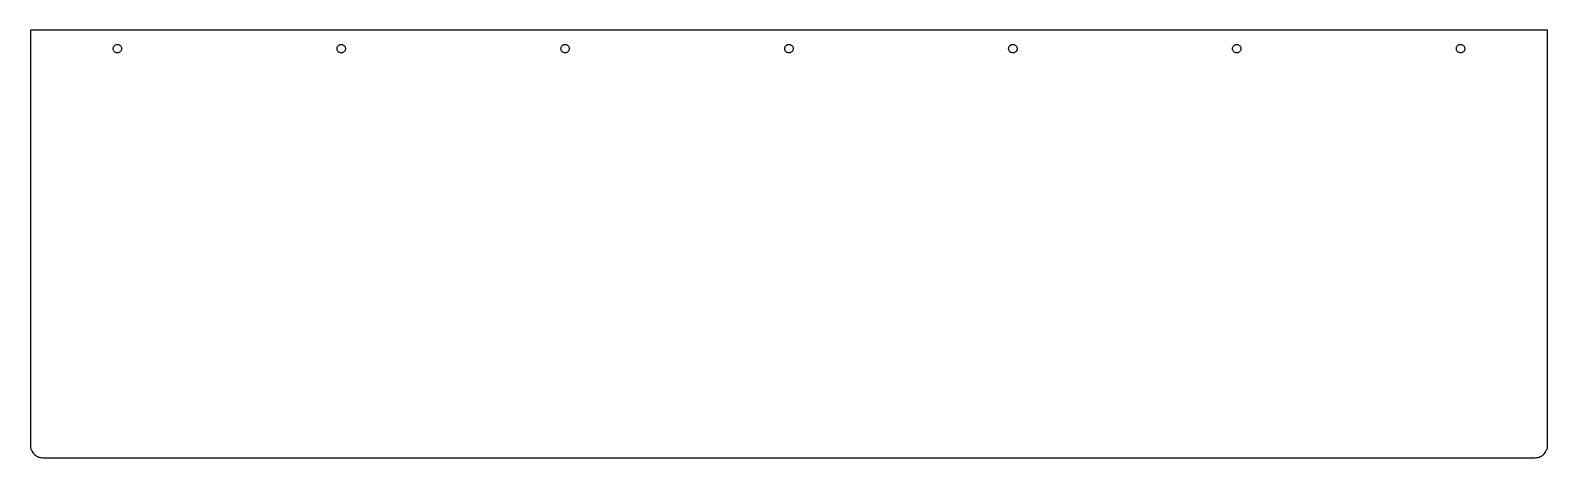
# Model space of a CAD drawing. Header units: metres. Extents: x -305 to 305, y -76 to 96.
import ezdxf

# ---------------------------------------------------------------- set-up
doc = ezdxf.new("R2010")
doc.units = ezdxf.units.M

msp = doc.modelspace()

# ---------------------------------------------------------------- linework, layer by layer
for p, q in [((305, 95.55), (-305, 95.55)), ((-305, 95.55), (-305, -71.35)), ((305, -71.35), (305, 95.55)), ((-271.695, 88.2991), (-271.659, 88.5446)), ((-271.695, 88.0509), (-271.695, 88.2991)), ((-271.659, 87.8054), (-271.695, 88.0509)), ((-271.659, 88.5446), (-271.588, 88.7823)), ((-271.588, 87.5677), (-271.659, 87.8054)), ((-271.588, 88.7823), (-271.482, 89.007)), ((-271.482, 87.343), (-271.588, 87.5677)), ((-271.482, 89.007), (-271.346, 89.214)), ((-271.346, 87.136), (-271.482, 87.343)), ((-271.346, 89.214), (-271.18, 89.3988)), ((-271.18, 86.9512), (-271.346, 87.136)), ((-271.18, 89.3988), (-270.989, 89.5576)), ((-270.989, 86.7924), (-271.18, 86.9512)), ((-270.989, 89.5576), (-270.777, 89.6869)), ((-270.777, 86.6631), (-270.989, 86.7924)), ((-270.777, 89.6869), (-270.549, 89.784)), ((-270.549, 86.5661), (-270.777, 86.6631)), ((-270.549, 89.784), (-270.309, 89.8467)), ((-270.309, 86.5033), (-270.549, 86.5661)), ((-270.309, 89.8467), (-270.062, 89.8739)), ((-270.062, 86.4761), (-270.309, 86.5033)), ((-270.062, 89.8739), (-269.814, 89.8648)), ((-269.814, 86.4852), (-270.062, 86.4761)), ((-269.814, 89.8648), (-269.57, 89.8197)), ((-269.57, 86.5303), (-269.814, 86.4852)), ((-269.57, 89.8197), (-269.335, 89.7396)), ((-269.335, 86.6104), (-269.57, 86.5303)), ((-269.335, 89.7396), (-269.114, 89.6261)), ((-269.114, 86.7239), (-269.335, 86.6104)), ((-269.114, 89.6261), (-268.913, 89.4817)), ((-268.913, 86.8683), (-269.114, 86.7239)), ((-268.913, 89.4817), (-268.734, 89.3094)), ((-268.734, 87.0406), (-268.913, 86.8683)), ((-268.734, 89.3094), (-268.582, 89.113)), ((-268.582, 87.237), (-268.734, 87.0406)), ((-268.582, 89.113), (-268.461, 88.8966)), ((-268.461, 87.4534), (-268.582, 87.237)), ((-268.461, 88.8966), (-268.372, 88.6648)), ((-268.372, 87.6852), (-268.461, 87.4534)), ((-268.372, 88.6648), (-268.318, 88.4225)), ((-268.318, 87.9275), (-268.372, 87.6852)), ((-268.318, 88.4225), (-268.3, 88.175)), ((-268.3, 88.175), (-268.318, 87.9275)), ((-181.695, 88.2991), (-181.659, 88.5446)), ((-181.695, 88.0509), (-181.695, 88.2991)), ((-181.659, 87.8054), (-181.695, 88.0509)), ((-181.659, 88.5446), (-181.588, 88.7823)), ((-181.588, 87.5677), (-181.659, 87.8054)), ((-181.588, 88.7823), (-181.482, 89.007)), ((-181.482, 87.343), (-181.588, 87.5677)), ((-181.482, 89.007), (-181.346, 89.214)), ((-181.346, 87.136), (-181.482, 87.343)), ((-181.346, 89.214), (-181.18, 89.3988)), ((-181.18, 86.9512), (-181.346, 87.136)), ((-181.18, 89.3988), (-180.989, 89.5576)), ((-180.989, 86.7924), (-181.18, 86.9512)), ((-180.989, 89.5576), (-180.777, 89.6869)), ((-180.777, 86.6631), (-180.989, 86.7924)), ((-180.777, 89.6869), (-180.549, 89.784)), ((-180.549, 86.5661), (-180.777, 86.6631)), ((-180.549, 89.784), (-180.309, 89.8467)), ((-180.309, 86.5033), (-180.549, 86.5661)), ((-180.309, 89.8467), (-180.062, 89.8739)), ((-180.062, 86.4761), (-180.309, 86.5033)), ((-180.062, 89.8739), (-179.814, 89.8648)), ((-179.814, 86.4852), (-180.062, 86.4761)), ((-179.814, 89.8648), (-179.57, 89.8197)), ((-179.57, 86.5303), (-179.814, 86.4852)), ((-179.57, 89.8197), (-179.335, 89.7396)), ((-179.335, 86.6104), (-179.57, 86.5303)), ((-179.335, 89.7396), (-179.114, 89.6261)), ((-179.114, 86.7239), (-179.335, 86.6104)), ((-179.114, 89.6261), (-178.913, 89.4817)), ((-178.913, 86.8683), (-179.114, 86.7239)), ((-178.913, 89.4817), (-178.734, 89.3094)), ((-178.734, 87.0406), (-178.913, 86.8683)), ((-178.734, 89.3094), (-178.582, 89.113)), ((-178.582, 87.237), (-178.734, 87.0406)), ((-178.582, 89.113), (-178.461, 88.8966)), ((-178.461, 87.4534), (-178.582, 87.237)), ((-178.461, 88.8966), (-178.372, 88.6648)), ((-178.372, 87.6852), (-178.461, 87.4534)), ((-178.372, 88.6648), (-178.318, 88.4225)), ((-178.318, 87.9275), (-178.372, 87.6852)), ((-178.318, 88.4225), (-178.3, 88.175)), ((-178.3, 88.175), (-178.318, 87.9275)), ((-91.6955, 88.2991), (-91.6593, 88.5446)), ((-91.6955, 88.0509), (-91.6955, 88.2991)), ((-91.6593, 87.8054), (-91.6955, 88.0509)), ((-91.6593, 88.5446), (-91.5878, 88.7823)), ((-91.5878, 87.5677), (-91.6593, 87.8054)), ((-91.5878, 88.7823), (-91.4825, 89.007)), ((-91.4825, 87.343), (-91.5878, 87.5677)), ((-91.4825, 89.007), (-91.3455, 89.214)), ((-91.3455, 87.136), (-91.4825, 87.343)), ((-91.3455, 89.214), (-91.1799, 89.3988)), ((-91.1799, 86.9512), (-91.3455, 87.136)), ((-91.1799, 89.3988), (-90.9892, 89.5576)), ((-90.9892, 86.7924), (-91.1799, 86.9512)), ((-90.9892, 89.5576), (-90.7773, 89.6869)), ((-90.7773, 86.6631), (-90.9892, 86.7924)), ((-90.7773, 89.6869), (-90.5489, 89.784)), ((-90.5489, 86.5661), (-90.7773, 86.6631)), ((-90.5489, 89.784), (-90.3088, 89.8467)), ((-90.3088, 86.5033), (-90.5489, 86.5661)), ((-90.3088, 89.8467), (-90.0621, 89.8739)), ((-90.0621, 86.4761), (-90.3088, 86.5033)), ((-90.0621, 89.8739), (-89.8141, 89.8648)), ((-89.8141, 86.4852), (-90.0621, 86.4761)), ((-89.8141, 89.8648), (-89.57, 89.8197)), ((-89.57, 86.5303), (-89.8141, 86.4852)), ((-89.57, 89.8197), (-89.3351, 89.7396)), ((-89.3351, 86.6104), (-89.57, 86.5303)), ((-89.3351, 89.7396), (-89.1144, 89.6261)), ((-89.1144, 86.7239), (-89.3351, 86.6104)), ((-89.1144, 89.6261), (-88.9126, 89.4817)), ((-88.9126, 86.8683), (-89.1144, 86.7239)), ((-88.9126, 89.4817), (-88.7339, 89.3094)), ((-88.7339, 87.0406), (-88.9126, 86.8683)), ((-88.7339, 89.3094), (-88.5822, 89.113)), ((-88.5822, 87.237), (-88.7339, 87.0406)), ((-88.5822, 89.113), (-88.4607, 88.8966)), ((-88.4607, 87.4534), (-88.5822, 87.237)), ((-88.4607, 88.8966), (-88.3721, 88.6648)), ((-88.3721, 87.6852), (-88.4607, 87.4534)), ((-88.3721, 88.6648), (-88.3181, 88.4225)), ((-88.3181, 87.9275), (-88.3721, 87.6852)), ((-88.3181, 88.4225), (-88.3, 88.175)), ((-88.3, 88.175), (-88.3181, 87.9275)), ((-1.69545, 88.2991), (-1.65932, 88.5446)), ((-1.69545, 88.0509), (-1.69545, 88.2991)), ((-1.65932, 87.8054), (-1.69545, 88.0509)), ((-1.65932, 88.5446), (-1.58781, 88.7823)), ((-1.58781, 87.5677), (-1.65932, 87.8054)), ((-1.58781, 88.7823), (-1.48248, 89.007)), ((-1.48248, 87.343), (-1.58781, 87.5677)), ((-1.48248, 89.007), (-1.34554, 89.214)), ((-1.34554, 87.136), (-1.48248, 87.343)), ((-1.34554, 89.214), (-1.17992, 89.3988)), ((-1.17992, 86.9512), (-1.34554, 87.136)), ((-1.17992, 89.3988), (-0.989151, 89.5576)), ((-0.989151, 86.7924), (-1.17992, 86.9512)), ((-0.989151, 89.5576), (-0.777298, 89.6869)), ((-0.777298, 86.6631), (-0.989151, 86.7924)), ((-0.777298, 89.6869), (-0.548889, 89.784)), ((-0.548889, 86.5661), (-0.777298, 86.6631)), ((-0.548889, 89.784), (-0.308777, 89.8467)), ((-0.308777, 86.5033), (-0.548889, 86.5661)), ((-0.308777, 89.8467), (-0.062073, 89.8739)), ((-0.062073, 86.4761), (-0.308777, 86.5033)), ((-0.062073, 89.8739), (0.185928, 89.8648)), ((0.185928, 86.4852), (-0.062073, 86.4761)), ((0.185928, 89.8648), (0.429977, 89.8197)), ((0.429977, 86.5303), (0.185928, 86.4852)), ((0.429977, 89.8197), (0.664871, 89.7396)), ((0.664871, 86.6104), (0.429977, 86.5303)), ((0.664871, 89.7396), (0.88559, 89.6261)), ((0.88559, 86.7239), (0.664871, 86.6104)), ((0.88559, 89.6261), (1.08743, 89.4817)), ((1.08743, 86.8683), (0.88559, 86.7239)), ((1.08743, 89.4817), (1.2661, 89.3094)), ((1.2661, 87.0406), (1.08743, 86.8683)), ((1.2661, 89.3094), (1.41779, 89.113)), ((1.41779, 87.237), (1.2661, 87.0406)), ((1.41779, 89.113), (1.53926, 88.8966)), ((1.53926, 87.4534), (1.41779, 87.237)), ((1.53926, 88.8966), (1.62791, 88.6648)), ((1.62791, 87.6852), (1.53926, 87.4534)), ((1.62791, 88.6648), (1.68187, 88.4225)), ((1.68187, 87.9275), (1.62791, 87.6852)), ((1.68187, 88.4225), (1.7, 88.175)), ((1.7, 88.175), (1.68187, 87.9275)), ((88.3045, 88.2991), (88.3407, 88.5446)), ((88.3045, 88.0509), (88.3045, 88.2991)), ((88.3407, 87.8054), (88.3045, 88.0509)), ((88.3407, 88.5446), (88.4122, 88.7823)), ((88.4122, 87.5677), (88.3407, 87.8054)), ((88.4122, 88.7823), (88.5175, 89.007)), ((88.5175, 87.343), (88.4122, 87.5677)), ((88.5175, 89.007), (88.6544, 89.214)), ((88.6544, 87.136), (88.5175, 87.343)), ((88.6544, 89.214), (88.8201, 89.3988)), ((88.8201, 86.9512), (88.6544, 87.136)), ((88.8201, 89.3988), (89.0108, 89.5576)), ((89.0108, 86.7924), (88.8201, 86.9512)), ((89.0108, 89.5576), (89.2227, 89.6869)), ((89.2227, 86.6631), (89.0108, 86.7924)), ((89.2227, 89.6869), (89.4511, 89.784)), ((89.4511, 86.5661), (89.2227, 86.6631)), ((89.4511, 89.784), (89.6912, 89.8467)), ((89.6912, 86.5033), (89.4511, 86.5661)), ((89.6912, 89.8467), (89.9379, 89.8739)), ((89.9379, 86.4761), (89.6912, 86.5033)), ((89.9379, 89.8739), (90.1859, 89.8648)), ((90.1859, 86.4852), (89.9379, 86.4761)), ((90.1859, 89.8648), (90.43, 89.8197)), ((90.43, 86.5303), (90.1859, 86.4852)), ((90.43, 89.8197), (90.6649, 89.7396)), ((90.6649, 86.6104), (90.43, 86.5303)), ((90.6649, 89.7396), (90.8856, 89.6261)), ((90.8856, 86.7239), (90.6649, 86.6104)), ((90.8856, 89.6261), (91.0874, 89.4817)), ((91.0874, 86.8683), (90.8856, 86.7239)), ((91.0874, 89.4817), (91.2661, 89.3094)), ((91.2661, 87.0406), (91.0874, 86.8683)), ((91.2661, 89.3094), (91.4178, 89.113)), ((91.4178, 87.237), (91.2661, 87.0406)), ((91.4178, 89.113), (91.5393, 88.8966)), ((91.5393, 87.4534), (91.4178, 87.237)), ((91.5393, 88.8966), (91.6279, 88.6648)), ((91.6279, 87.6852), (91.5393, 87.4534)), ((91.6279, 88.6648), (91.6819, 88.4225)), ((91.6819, 87.9275), (91.6279, 87.6852)), ((91.6819, 88.4225), (91.7, 88.175)), ((91.7, 88.175), (91.6819, 87.9275)), ((178.305, 88.2991), (178.341, 88.5446)), ((178.305, 88.0509), (178.305, 88.2991)), ((178.341, 87.8054), (178.305, 88.0509)), ((178.341, 88.5446), (178.412, 88.7823)), ((178.412, 87.5677), (178.341, 87.8054)), ((178.412, 88.7823), (178.518, 89.007)), ((178.518, 87.343), (178.412, 87.5677)), ((178.518, 89.007), (178.654, 89.214)), ((178.654, 87.136), (178.518, 87.343)), ((178.654, 89.214), (178.82, 89.3988)), ((178.82, 86.9512), (178.654, 87.136)), ((178.82, 89.3988), (179.011, 89.5576)), ((179.011, 86.7924), (178.82, 86.9512)), ((179.011, 89.5576), (179.223, 89.6869)), ((179.223, 86.6631), (179.011, 86.7924)), ((179.223, 89.6869), (179.451, 89.784)), ((179.451, 86.5661), (179.223, 86.6631)), ((179.451, 89.784), (179.691, 89.8467)), ((179.691, 86.5033), (179.451, 86.5661)), ((179.691, 89.8467), (179.938, 89.8739)), ((179.938, 86.4761), (179.691, 86.5033)), ((179.938, 89.8739), (180.186, 89.8648)), ((180.186, 86.4852), (179.938, 86.4761)), ((180.186, 89.8648), (180.43, 89.8197)), ((180.43, 86.5303), (180.186, 86.4852)), ((180.43, 89.8197), (180.665, 89.7396)), ((180.665, 86.6104), (180.43, 86.5303)), ((180.665, 89.7396), (180.886, 89.6261)), ((180.886, 86.7239), (180.665, 86.6104)), ((180.886, 89.6261), (181.087, 89.4817)), ((181.087, 86.8683), (180.886, 86.7239)), ((181.087, 89.4817), (181.266, 89.3094)), ((181.266, 87.0406), (181.087, 86.8683)), ((181.266, 89.3094), (181.418, 89.113)), ((181.418, 87.237), (181.266, 87.0406)), ((181.418, 89.113), (181.539, 88.8966)), ((181.539, 87.4534), (181.418, 87.237)), ((181.539, 88.8966), (181.628, 88.6648)), ((181.628, 87.6852), (181.539, 87.4534)), ((181.628, 88.6648), (181.682, 88.4225)), ((181.682, 87.9275), (181.628, 87.6852)), ((181.682, 88.4225), (181.7, 88.175)), ((181.7, 88.175), (181.682, 87.9275)), ((268.305, 88.2991), (268.341, 88.5446)), ((268.305, 88.0509), (268.305, 88.2991)), ((268.341, 87.8054), (268.305, 88.0509)), ((268.341, 88.5446), (268.412, 88.7823)), ((268.412, 87.5677), (268.341, 87.8054)), ((268.412, 88.7823), (268.518, 89.007)), ((268.518, 87.343), (268.412, 87.5677)), ((268.518, 89.007), (268.654, 89.214)), ((268.654, 87.136), (268.518, 87.343)), ((268.654, 89.214), (268.82, 89.3988)), ((268.82, 86.9512), (268.654, 87.136)), ((268.82, 89.3988), (269.011, 89.5576)), ((269.011, 86.7924), (268.82, 86.9512)), ((269.011, 89.5576), (269.223, 89.6869)), ((269.223, 86.6631), (269.011, 86.7924)), ((269.223, 89.6869), (269.451, 89.784)), ((269.451, 86.5661), (269.223, 86.6631)), ((269.451, 89.784), (269.691, 89.8467)), ((269.691, 86.5033), (269.451, 86.5661)), ((269.691, 89.8467), (269.938, 89.8739)), ((269.938, 86.4761), (269.691, 86.5033)), ((269.938, 89.8739), (270.186, 89.8648)), ((270.186, 86.4852), (269.938, 86.4761)), ((270.186, 89.8648), (270.43, 89.8197)), ((270.43, 86.5303), (270.186, 86.4852)), ((270.43, 89.8197), (270.665, 89.7396)), ((270.665, 86.6104), (270.43, 86.5303)), ((270.665, 89.7396), (270.886, 89.6261)), ((270.886, 86.7239), (270.665, 86.6104)), ((270.886, 89.6261), (271.087, 89.4817)), ((271.087, 86.8683), (270.886, 86.7239)), ((271.087, 89.4817), (271.266, 89.3094)), ((271.266, 87.0406), (271.087, 86.8683)), ((271.266, 89.3094), (271.418, 89.113)), ((271.418, 87.237), (271.266, 87.0406)), ((271.418, 89.113), (271.539, 88.8966)), ((271.539, 87.4534), (271.418, 87.237)), ((271.539, 88.8966), (271.628, 88.6648)), ((271.628, 87.6852), (271.539, 87.4534)), ((271.628, 88.6648), (271.682, 88.4225)), ((271.682, 87.9275), (271.628, 87.6852)), ((271.682, 88.4225), (271.7, 88.175)), ((271.7, 88.175), (271.682, 87.9275)), ((-305, -71.35), (-304.973, -71.8726)), ((-304.973, -71.8726), (-304.891, -72.3896)), ((-304.891, -72.3896), (-304.755, -72.8951)), ((-304.755, -72.8951), (-304.568, -73.3837)), ((304.568, -73.3837), (304.755, -72.8951)), ((304.755, -72.8951), (304.891, -72.3896)), ((304.891, -72.3896), (304.973, -71.8726)), ((304.973, -71.8726), (305, -71.35)), ((-304.568, -73.3837), (-304.33, -73.85)), ((-304.33, -73.85), (-304.045, -74.2889)), ((-304.045, -74.2889), (-303.716, -74.6956)), ((-303.716, -74.6956), (-303.346, -75.0657)), ((-303.346, -75.0657), (-302.939, -75.3951)), ((-302.939, -75.3951), (-302.5, -75.6801)), ((-302.5, -75.6801), (-302.034, -75.9177)), ((-302.034, -75.9177), (-301.545, -76.1053)), ((-301.545, -76.1053), (-301.04, -76.2407)), ((-301.04, -76.2407), (-300.523, -76.3226)), ((-300.523, -76.3226), (-300, -76.35)), ((-300, -76.35), (300, -76.35)), ((300, -76.35), (300.523, -76.3226)), ((300.523, -76.3226), (301.04, -76.2407)), ((301.04, -76.2407), (301.545, -76.1053)), ((301.545, -76.1053), (302.034, -75.9177)), ((302.034, -75.9177), (302.5, -75.6801)), ((302.5, -75.6801), (302.939, -75.3951)), ((302.939, -75.3951), (303.346, -75.0657)), ((303.346, -75.0657), (303.716, -74.6956)), ((303.716, -74.6956), (304.045, -74.2889)), ((304.045, -74.2889), (304.33, -73.85)), ((304.33, -73.85), (304.568, -73.3837))]:
    msp.add_line(p, q)

doc.saveas('drawing.dxf')
